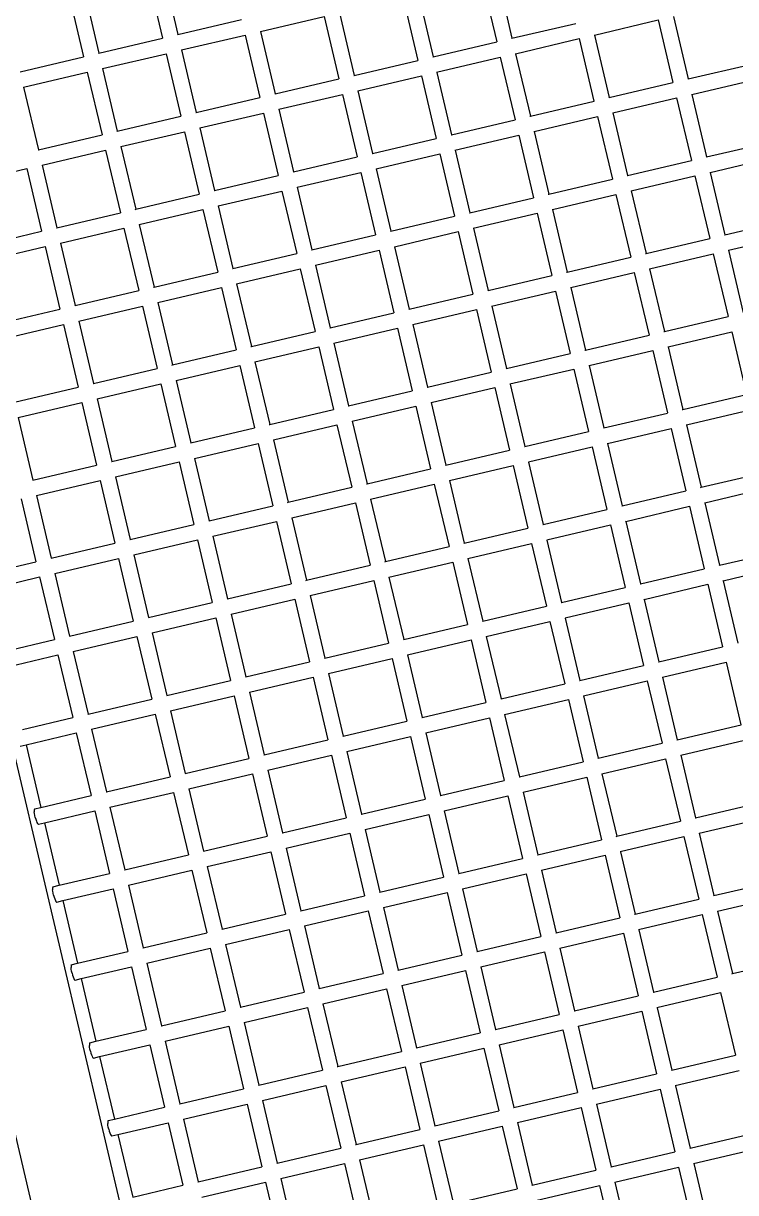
# Model space of a CAD drawing. Header units: inches. Extents: x -1841 to -80, y -100 to 1021.
# Drawn here: x -578.451 to -578.055, y 559.49 to 560.139 of the extents above; entities that cross this region are included whole.
import ezdxf

# ---------------------------------------------------------------- set-up
doc = ezdxf.new("R2010")
doc.units = ezdxf.units.IN
doc.header["$MEASUREMENT"] = 0
doc.layers.add('Edges', color=7, linetype='Continuous')

# ---------------------------------------------------------------- blocks, each defined once
blk = doc.blocks.new('infrared patio heater fr')
at = {"layer": 'Edges'}
for p, q in [((-31.02, 1.199), (-31.018, 2.027)), ((-30.82, 1.199), (-30.82, 2.027)), ((-30.007, 1.199), (-30.005, 2.027)), ((-29.806, 1.199), (-29.807, 2.027)), ((-28.994, 1.199), (-28.992, 2.027)), ((-28.793, 1.199), (-28.794, 2.027)), ((-31.833, 1.199), (-31.02, 1.199)), ((-31.02, 1.193), (-31.02, 1.199)), ((-30.821, 1.196), (-30.82, 1.199)), ((-30.82, 1.199), (-30.007, 1.199)), ((-30.007, 1.193), (-30.007, 1.199)), ((-29.807, 1.196), (-29.806, 1.199)), ((-29.806, 1.199), (-28.994, 1.199)), ((-28.994, 1.193), (-28.994, 1.199)), ((-28.794, 1.196), (-28.793, 1.199)), ((-28.793, 1.199), (-27.98, 1.199)), ((-31.834, 1.001), (-31.02, 1)), ((-31.833, 0.173), (-31.834, 1.001)), ((-31.02, 0.173), (-31.02, 1)), ((-30.821, 1), (-30.007, 1.001)), ((-30.82, 0.173), (-30.821, 1)), ((-30.007, 0.173), (-30.007, 1.001)), ((-29.807, 1.001), (-28.991, 1.001)), ((-29.806, 0.173), (-29.807, 1.001)), ((-28.994, 0.173), (-28.991, 1.001)), ((-28.794, 1.001), (-27.978, 1.001)), ((-28.793, 0.173), (-28.794, 1.001)), ((-27.98, 0.173), (-27.978, 1.001)), ((-27.781, 1.001), (-26.967, 1.001)), ((-27.78, 0.173), (-27.781, 1.001)), ((-26.967, 0.173), (-26.967, 1.001)), ((-26.766, 0.173), (-26.767, 1.001)), ((-25.954, 0.173), (-25.954, 1.001)), ((-25.753, 0.173), (-25.754, 1.001)), ((-24.94, 0.173), (-24.94, 1.001)), ((-24.74, 0.173), (-24.741, 1.001)), ((-31.834, 0.17), (-31.833, 0.173)), ((-31.833, 0.173), (-31.02, 0.173)), ((-31.02, 0.167), (-31.02, 0.173)), ((-30.821, 0.17), (-30.82, 0.173)), ((-30.82, 0.173), (-30.007, 0.173)), ((-30.007, 0.167), (-30.007, 0.173)), ((-29.807, 0.17), (-29.806, 0.173)), ((-29.806, 0.173), (-28.994, 0.173)), ((-28.994, 0.167), (-28.994, 0.173)), ((-28.794, 0.17), (-28.793, 0.173)), ((-28.793, 0.173), (-27.98, 0.173)), ((-27.98, 0.167), (-27.98, 0.173)), ((-27.781, 0.17), (-27.78, 0.173)), ((-27.78, 0.173), (-26.967, 0.173)), ((-26.967, 0.167), (-26.967, 0.173)), ((-26.767, 0.17), (-26.766, 0.173)), ((-26.766, 0.173), (-25.954, 0.173)), ((-25.954, 0.167), (-25.954, 0.173)), ((-25.754, 0.17), (-25.753, 0.173)), ((-25.753, 0.173), (-24.94, 0.173)), ((-24.94, 0.167), (-24.94, 0.173)), ((-24.741, 0.17), (-24.74, 0.173)), ((-24.74, 0.173), (-23.927, 0.173)), ((-32.034, -0.853), (-32.031, -0.025)), ((-31.834, -0.026), (-31.02, -0.026)), ((-31.832, -0.853), (-31.834, -0.026)), ((-31.02, -0.853), (-31.018, -0.025)), ((-30.821, -0.026), (-30.007, -0.025)), ((-30.819, -0.853), (-30.821, -0.026)), ((-30.007, -0.853), (-30.007, -0.025)), ((-29.807, -0.026), (-28.994, -0.026)), ((-29.806, -0.853), (-29.807, -0.026)), ((-28.994, -0.853), (-28.991, -0.025)), ((-28.794, -0.026), (-27.98, -0.026)), ((-28.792, -0.853), (-28.794, -0.026)), ((-27.98, -0.853), (-27.978, -0.025)), ((-27.781, -0.026), (-26.967, -0.026)), ((-27.779, -0.853), (-27.781, -0.026)), ((-26.967, -0.853), (-26.964, -0.025)), ((-26.767, -0.026), (-25.954, -0.025)), ((-26.766, -0.853), (-26.767, -0.026)), ((-25.954, -0.853), (-25.954, -0.025)), ((-25.754, -0.026), (-24.94, -0.025)), ((-25.752, -0.853), (-25.754, -0.026)), ((-24.94, -0.853), (-24.94, -0.025)), ((-24.741, -0.026), (-23.927, -0.025)), ((-24.739, -0.853), (-24.741, -0.026)), ((-23.927, -0.853), (-23.927, -0.025)), ((-23.727, -0.026), (-22.914, -0.026)), ((-23.726, -0.853), (-23.727, -0.026)), ((-22.914, -0.853), (-22.911, -0.025)), ((-22.712, -0.853), (-22.714, -0.026)), ((-21.9, -0.853), (-21.9, -0.025)), ((-21.699, -0.853), (-21.701, -0.026)), ((-20.887, -0.853), (-20.887, -0.025)), ((-20.686, -0.853), (-20.687, -0.026)), ((-19.874, -0.853), (-19.874, -0.025)), ((-32.846, -0.853), (-32.034, -0.853)), ((-32.034, -0.859), (-32.034, -0.853)), ((-31.834, -0.855), (-31.832, -0.853)), ((-31.832, -0.853), (-31.02, -0.853)), ((-31.02, -0.859), (-31.02, -0.853)), ((-30.821, -0.855), (-30.819, -0.853)), ((-30.819, -0.853), (-30.007, -0.853)), ((-30.007, -0.859), (-30.007, -0.853)), ((-29.807, -0.855), (-29.806, -0.853)), ((-29.806, -0.853), (-28.994, -0.853)), ((-28.994, -0.859), (-28.994, -0.853)), ((-28.794, -0.855), (-28.792, -0.853)), ((-28.792, -0.853), (-27.98, -0.853)), ((-27.98, -0.859), (-27.98, -0.853)), ((-27.781, -0.855), (-27.779, -0.853)), ((-27.779, -0.853), (-26.967, -0.853)), ((-26.967, -0.859), (-26.967, -0.853)), ((-26.767, -0.855), (-26.766, -0.853)), ((-26.766, -0.853), (-25.954, -0.853)), ((-25.954, -0.859), (-25.954, -0.853)), ((-25.754, -0.855), (-25.752, -0.853)), ((-25.752, -0.853), (-24.94, -0.853)), ((-24.94, -0.859), (-24.94, -0.853)), ((-24.741, -0.855), (-24.739, -0.853)), ((-24.739, -0.853), (-23.927, -0.853)), ((-23.927, -0.859), (-23.927, -0.853)), ((-23.727, -0.855), (-23.726, -0.853)), ((-23.726, -0.853), (-22.914, -0.853)), ((-22.914, -0.859), (-22.914, -0.853)), ((-22.714, -0.855), (-22.712, -0.853)), ((-22.712, -0.853), (-21.9, -0.853)), ((-21.9, -0.859), (-21.9, -0.853)), ((-21.701, -0.855), (-21.699, -0.853)), ((-21.699, -0.853), (-20.887, -0.853)), ((-20.887, -0.859), (-20.887, -0.853)), ((-20.687, -0.855), (-20.686, -0.853)), ((-20.686, -0.853), (-19.874, -0.853)), ((-19.874, -0.859), (-19.874, -0.853)), ((-32.847, -1.052), (-32.034, -1.052)), ((-32.034, -1.879), (-32.034, -1.052)), ((-31.834, -1.052), (-31.02, -1.052)), ((-31.834, -1.881), (-31.834, -1.052)), ((-31.02, -1.879), (-31.02, -1.052)), ((-30.821, -1.881), (-30.82, -1.052)), ((-30.82, -1.052), (-30.007, -1.051)), ((-30.007, -1.879), (-30.007, -1.051)), ((-29.807, -1.052), (-28.994, -1.051)), ((-29.807, -1.881), (-29.807, -1.052)), ((-28.994, -1.879), (-28.994, -1.051)), ((-28.794, -1.881), (-28.794, -1.052)), ((-28.794, -1.052), (-27.98, -1.052)), ((-27.98, -1.879), (-27.98, -1.052)), ((-27.781, -1.881), (-27.78, -1.052)), ((-27.78, -1.052), (-26.967, -1.052)), ((-26.967, -1.879), (-26.967, -1.052)), ((-26.767, -1.052), (-25.954, -1.051)), ((-26.767, -1.881), (-26.767, -1.052)), ((-25.954, -1.879), (-25.954, -1.051)), ((-25.754, -1.052), (-24.94, -1.051)), ((-25.754, -1.881), (-25.754, -1.052)), ((-24.94, -1.879), (-24.94, -1.051)), ((-24.741, -1.052), (-23.927, -1.051)), ((-24.741, -1.881), (-24.741, -1.052)), ((-23.927, -1.879), (-23.927, -1.051)), ((-23.727, -1.052), (-22.914, -1.051)), ((-23.727, -1.881), (-23.727, -1.052)), ((-22.914, -1.879), (-22.914, -1.051)), ((-22.714, -1.052), (-21.9, -1.051)), ((-22.714, -1.881), (-22.714, -1.052)), ((-21.9, -1.879), (-21.9, -1.051)), ((-21.701, -1.052), (-20.887, -1.051)), ((-21.701, -1.881), (-21.701, -1.052)), ((-20.887, -1.879), (-20.887, -1.051)), ((-20.687, -1.052), (-19.874, -1.051)), ((-20.687, -1.881), (-20.687, -1.052)), ((-19.874, -1.879), (-19.874, -1.051)), ((-19.674, -1.052), (-18.86, -1.051)), ((-19.674, -1.881), (-19.674, -1.052)), ((-18.86, -1.879), (-18.86, -1.051)), ((-18.661, -1.881), (-18.661, -1.052)), ((-17.847, -1.879), (-17.847, -1.051)), ((-17.647, -1.881), (-17.647, -1.052)), ((-32.845, -1.879), (-32.034, -1.879)), ((-32.034, -1.884), (-32.034, -1.879)), ((-31.831, -1.879), (-31.02, -1.879)), ((-31.02, -1.884), (-31.02, -1.879)), ((-30.818, -1.879), (-30.007, -1.879)), ((-30.007, -1.884), (-30.007, -1.879)), ((-29.805, -1.879), (-28.994, -1.879)), ((-28.994, -1.884), (-28.994, -1.879)), ((-28.791, -1.879), (-27.98, -1.879)), ((-27.98, -1.884), (-27.98, -1.879)), ((-27.778, -1.879), (-26.967, -1.879)), ((-26.967, -1.884), (-26.967, -1.879)), ((-26.765, -1.879), (-25.954, -1.879)), ((-25.954, -1.884), (-25.954, -1.879)), ((-25.751, -1.879), (-24.94, -1.879)), ((-24.94, -1.884), (-24.94, -1.879)), ((-24.738, -1.879), (-23.927, -1.879)), ((-23.927, -1.884), (-23.927, -1.879)), ((-23.725, -1.879), (-22.914, -1.879)), ((-22.914, -1.884), (-22.914, -1.879)), ((-22.711, -1.879), (-21.9, -1.879)), ((-21.9, -1.884), (-21.9, -1.879)), ((-21.698, -1.879), (-20.887, -1.879)), ((-20.887, -1.884), (-20.887, -1.879)), ((-20.685, -1.879), (-19.874, -1.879)), ((-19.874, -1.884), (-19.874, -1.879)), ((-19.671, -1.879), (-18.86, -1.879)), ((-18.86, -1.884), (-18.86, -1.879)), ((-18.658, -1.879), (-17.847, -1.879)), ((-17.847, -1.884), (-17.847, -1.879)), ((-17.645, -1.879), (-16.834, -1.879)), ((-32.847, -2.078), (-32.034, -2.078)), ((-32.034, -2.905), (-32.034, -2.078)), ((-31.833, -2.078), (-31.02, -2.078)), ((-31.833, -2.905), (-31.833, -2.078)), ((-31.02, -2.905), (-31.02, -2.078)), ((-30.82, -2.078), (-30.007, -2.077)), ((-30.82, -2.905), (-30.82, -2.078)), ((-30.007, -2.905), (-30.007, -2.077)), ((-29.807, -2.905), (-29.807, -2.077)), ((-29.807, -2.077), (-28.994, -2.077)), ((-28.994, -2.905), (-28.994, -2.077)), ((-28.794, -2.905), (-28.794, -2.077)), ((-28.794, -2.077), (-27.98, -2.078)), ((-27.98, -2.905), (-27.98, -2.078)), ((-27.78, -2.078), (-26.967, -2.078)), ((-27.78, -2.905), (-27.78, -2.078)), ((-26.967, -2.905), (-26.967, -2.078)), ((-26.767, -2.078), (-25.954, -2.077)), ((-26.767, -2.905), (-26.767, -2.078)), ((-25.954, -2.905), (-25.954, -2.077)), ((-25.754, -2.905), (-25.754, -2.077)), ((-25.754, -2.077), (-24.94, -2.077)), ((-24.94, -2.905), (-24.94, -2.077)), ((-24.741, -2.905), (-24.741, -2.077)), ((-24.741, -2.077), (-23.927, -2.077)), ((-23.927, -2.905), (-23.927, -2.077)), ((-23.727, -2.905), (-23.727, -2.077)), ((-23.727, -2.077), (-22.914, -2.077)), ((-22.914, -2.905), (-22.914, -2.077)), ((-22.714, -2.905), (-22.714, -2.077)), ((-22.714, -2.077), (-21.9, -2.077)), ((-21.9, -2.905), (-21.9, -2.077)), ((-21.701, -2.905), (-21.701, -2.077)), ((-21.701, -2.077), (-20.887, -2.077)), ((-20.887, -2.905), (-20.887, -2.077)), ((-20.687, -2.905), (-20.687, -2.077)), ((-20.687, -2.077), (-19.874, -2.077)), ((-19.874, -2.905), (-19.874, -2.077)), ((-19.674, -2.905), (-19.674, -2.077)), ((-19.674, -2.077), (-18.86, -2.077)), ((-18.86, -2.905), (-18.86, -2.077)), ((-18.661, -2.905), (-18.661, -2.077)), ((-18.661, -2.077), (-17.847, -2.077)), ((-17.847, -2.905), (-17.847, -2.077)), ((-17.647, -2.905), (-17.647, -2.077)), ((-17.647, -2.077), (-16.834, -2.077)), ((-32.847, -2.905), (-32.034, -2.905)), ((-32.034, -2.909), (-32.034, -2.905)), ((-31.833, -2.905), (-31.02, -2.905)), ((-31.02, -2.909), (-31.02, -2.905)), ((-30.82, -2.905), (-30.007, -2.905)), ((-30.007, -2.909), (-30.007, -2.905)), ((-29.807, -2.905), (-28.994, -2.905)), ((-28.994, -2.909), (-28.994, -2.905)), ((-28.794, -2.905), (-27.98, -2.905)), ((-27.98, -2.909), (-27.98, -2.905)), ((-27.78, -2.905), (-26.967, -2.905)), ((-26.967, -2.909), (-26.967, -2.905)), ((-26.767, -2.905), (-25.954, -2.905)), ((-25.954, -2.909), (-25.954, -2.905)), ((-25.754, -2.905), (-24.94, -2.905)), ((-24.94, -2.909), (-24.94, -2.905)), ((-24.741, -2.905), (-23.927, -2.905)), ((-23.927, -2.909), (-23.927, -2.905)), ((-23.727, -2.905), (-22.914, -2.905)), ((-22.914, -2.909), (-22.914, -2.905)), ((-22.714, -2.905), (-21.9, -2.905)), ((-21.9, -2.909), (-21.9, -2.905)), ((-21.701, -2.905), (-20.887, -2.905)), ((-20.887, -2.909), (-20.887, -2.905)), ((-20.687, -2.905), (-19.874, -2.905)), ((-19.874, -2.909), (-19.874, -2.905)), ((-19.674, -2.905), (-18.86, -2.905)), ((-18.86, -2.909), (-18.86, -2.905)), ((-18.661, -2.905), (-17.847, -2.905)), ((-17.847, -2.909), (-17.847, -2.905)), ((-17.647, -2.905), (-16.834, -2.905)), ((-32.847, -3.931), (-32.846, -3.104)), ((-32.846, -3.104), (-32.034, -3.104)), ((-32.034, -3.931), (-32.034, -3.104)), ((-31.834, -3.931), (-31.833, -3.104)), ((-31.833, -3.104), (-31.02, -3.104)), ((-31.02, -3.931), (-31.02, -3.104)), ((-30.82, -3.104), (-30.007, -3.103)), ((-30.82, -3.931), (-30.82, -3.104)), ((-30.007, -3.931), (-30.007, -3.103)), ((-29.807, -3.931), (-29.807, -3.103)), ((-29.807, -3.103), (-28.994, -3.103)), ((-28.994, -3.931), (-28.994, -3.103)), ((-28.794, -3.931), (-28.794, -3.103)), ((-28.794, -3.103), (-27.98, -3.104)), ((-27.98, -3.931), (-27.98, -3.104)), ((-27.78, -3.104), (-26.967, -3.104)), ((-27.78, -3.931), (-27.78, -3.104)), ((-26.967, -3.931), (-26.967, -3.104)), ((-26.767, -3.931), (-26.766, -3.104)), ((-26.766, -3.104), (-25.954, -3.103)), ((-25.954, -3.931), (-25.954, -3.103)), ((-25.754, -3.931), (-25.754, -3.103)), ((-25.754, -3.103), (-24.94, -3.103)), ((-24.94, -3.931), (-24.94, -3.103)), ((-24.741, -3.931), (-24.741, -3.103)), ((-24.741, -3.103), (-23.927, -3.103)), ((-23.927, -3.931), (-23.927, -3.103)), ((-23.727, -3.931), (-23.727, -3.103)), ((-23.727, -3.103), (-22.914, -3.103)), ((-22.914, -3.931), (-22.914, -3.103)), ((-22.714, -3.931), (-22.714, -3.103)), ((-22.714, -3.103), (-21.9, -3.103)), ((-21.9, -3.931), (-21.9, -3.103)), ((-21.701, -3.931), (-21.701, -3.103)), ((-21.701, -3.103), (-20.887, -3.103)), ((-20.887, -3.931), (-20.887, -3.103)), ((-20.687, -3.931), (-20.687, -3.103)), ((-20.687, -3.103), (-19.874, -3.103)), ((-19.874, -3.931), (-19.874, -3.103)), ((-19.674, -3.931), (-19.674, -3.103)), ((-19.674, -3.103), (-18.86, -3.103)), ((-18.86, -3.931), (-18.86, -3.103)), ((-18.661, -3.931), (-18.661, -3.103)), ((-18.661, -3.103), (-17.847, -3.103)), ((-17.847, -3.931), (-17.847, -3.103)), ((-17.647, -3.931), (-17.647, -3.103)), ((-17.647, -3.103), (-16.834, -3.103)), ((-32.847, -3.931), (-32.034, -3.931)), ((-32.034, -3.936), (-32.034, -3.931)), ((-31.834, -3.931), (-31.02, -3.931)), ((-31.02, -3.936), (-31.02, -3.931)), ((-30.82, -3.931), (-30.007, -3.931)), ((-30.007, -3.936), (-30.007, -3.931)), ((-29.807, -3.931), (-28.994, -3.931)), ((-28.994, -3.936), (-28.994, -3.931)), ((-28.794, -3.931), (-27.98, -3.931)), ((-27.98, -3.936), (-27.98, -3.931)), ((-27.78, -3.931), (-26.967, -3.931)), ((-26.967, -3.936), (-26.967, -3.931)), ((-26.767, -3.931), (-25.954, -3.931)), ((-25.954, -3.936), (-25.954, -3.931)), ((-25.754, -3.931), (-24.94, -3.931)), ((-24.94, -3.936), (-24.94, -3.931)), ((-24.741, -3.931), (-23.927, -3.931)), ((-23.927, -3.936), (-23.927, -3.931)), ((-23.727, -3.931), (-22.914, -3.931)), ((-22.914, -3.936), (-22.914, -3.931)), ((-22.714, -3.931), (-21.9, -3.931)), ((-21.9, -3.936), (-21.9, -3.931)), ((-21.701, -3.931), (-20.887, -3.931)), ((-20.887, -3.936), (-20.887, -3.931)), ((-20.687, -3.931), (-19.874, -3.931)), ((-19.874, -3.936), (-19.874, -3.931)), ((-19.674, -3.931), (-18.86, -3.931)), ((-18.86, -3.936), (-18.86, -3.931)), ((-18.661, -3.931), (-17.847, -3.931)), ((-17.847, -3.936), (-17.847, -3.931)), ((-33.047, -4.957), (-33.047, -4.13)), ((-32.847, -4.957), (-32.846, -4.13)), ((-32.846, -4.13), (-32.034, -4.13)), ((-32.034, -4.957), (-32.034, -4.13)), ((-31.834, -4.957), (-31.833, -4.13)), ((-31.833, -4.13), (-31.02, -4.13)), ((-31.02, -4.957), (-31.02, -4.13)), ((-30.82, -4.957), (-30.819, -4.13)), ((-30.819, -4.13), (-30.007, -4.129)), ((-30.007, -4.957), (-30.007, -4.129)), ((-29.807, -4.957), (-29.807, -4.129)), ((-29.807, -4.129), (-28.994, -4.129)), ((-28.994, -4.957), (-28.994, -4.129)), ((-28.794, -4.957), (-28.794, -4.129)), ((-28.794, -4.129), (-27.98, -4.13)), ((-27.98, -4.957), (-27.98, -4.13)), ((-27.78, -4.957), (-27.779, -4.13)), ((-27.779, -4.13), (-26.967, -4.13)), ((-26.967, -4.957), (-26.967, -4.13)), ((-26.767, -4.957), (-26.766, -4.13)), ((-26.766, -4.13), (-25.954, -4.129)), ((-25.954, -4.957), (-25.954, -4.129)), ((-25.754, -4.957), (-25.754, -4.129)), ((-25.754, -4.129), (-24.94, -4.129)), ((-24.94, -4.957), (-24.94, -4.129)), ((-24.741, -4.957), (-24.741, -4.129)), ((-24.741, -4.129), (-23.927, -4.129)), ((-23.927, -4.957), (-23.927, -4.129)), ((-23.727, -4.957), (-23.727, -4.129)), ((-23.727, -4.129), (-22.914, -4.129)), ((-22.914, -4.957), (-22.914, -4.129)), ((-22.714, -4.957), (-22.714, -4.129)), ((-22.714, -4.129), (-21.9, -4.129)), ((-21.9, -4.957), (-21.9, -4.129)), ((-21.701, -4.957), (-21.701, -4.129)), ((-21.701, -4.129), (-20.887, -4.129)), ((-20.887, -4.957), (-20.887, -4.129)), ((-20.687, -4.957), (-20.687, -4.129)), ((-20.687, -4.129), (-19.874, -4.129)), ((-19.874, -4.957), (-19.874, -4.129)), ((-19.674, -4.957), (-19.674, -4.129)), ((-19.674, -4.129), (-18.86, -4.129)), ((-18.86, -4.957), (-18.86, -4.129)), ((-18.661, -4.957), (-18.661, -4.129)), ((-18.661, -4.129), (-17.847, -4.129)), ((-17.847, -4.957), (-17.847, -4.129)), ((-33.86, -4.957), (-33.047, -4.957)), ((-33.047, -4.963), (-33.047, -4.957)), ((-32.847, -4.957), (-32.034, -4.957)), ((-32.034, -4.963), (-32.034, -4.957)), ((-31.834, -4.957), (-31.02, -4.957)), ((-31.02, -4.963), (-31.02, -4.957)), ((-30.82, -4.957), (-30.007, -4.957)), ((-30.007, -4.963), (-30.007, -4.957)), ((-29.807, -4.957), (-28.994, -4.957)), ((-28.994, -4.963), (-28.994, -4.957)), ((-28.794, -4.957), (-27.98, -4.957)), ((-27.98, -4.963), (-27.98, -4.957)), ((-27.78, -4.957), (-26.967, -4.957)), ((-26.967, -4.963), (-26.967, -4.957)), ((-26.767, -4.957), (-25.954, -4.957)), ((-25.954, -4.963), (-25.954, -4.957)), ((-25.754, -4.957), (-24.94, -4.957)), ((-24.94, -4.963), (-24.94, -4.957)), ((-24.741, -4.957), (-23.927, -4.957)), ((-23.927, -4.963), (-23.927, -4.957)), ((-23.727, -4.957), (-22.914, -4.957)), ((-22.914, -4.963), (-22.914, -4.957)), ((-22.714, -4.957), (-21.9, -4.957)), ((-21.9, -4.963), (-21.9, -4.957)), ((-21.701, -4.957), (-20.887, -4.957)), ((-20.887, -4.963), (-20.887, -4.957)), ((-20.687, -4.957), (-19.874, -4.957)), ((-19.874, -4.963), (-19.874, -4.957)), ((-19.674, -4.957), (-18.86, -4.957)), ((-18.86, -4.963), (-18.86, -4.957)), ((-18.661, -4.957), (-17.847, -4.957)), ((-33.859, -5.156), (-33.047, -5.156)), ((-33.047, -5.983), (-33.047, -5.156)), ((-32.847, -5.983), (-32.846, -5.156)), ((-32.846, -5.156), (-32.034, -5.156)), ((-32.034, -5.983), (-32.034, -5.156)), ((-31.834, -5.983), (-31.832, -5.156)), ((-31.832, -5.156), (-31.02, -5.156)), ((-31.02, -5.983), (-31.02, -5.156)), ((-30.82, -5.983), (-30.819, -5.156)), ((-30.819, -5.156), (-30.007, -5.155)), ((-30.007, -5.983), (-30.007, -5.155)), ((-29.807, -5.983), (-29.807, -5.155)), ((-29.807, -5.155), (-28.994, -5.155)), ((-28.994, -5.983), (-28.994, -5.155)), ((-28.794, -5.983), (-28.794, -5.155)), ((-28.794, -5.155), (-27.98, -5.156)), ((-27.98, -5.983), (-27.98, -5.156)), ((-27.78, -5.983), (-27.779, -5.156)), ((-27.779, -5.156), (-26.967, -5.156)), ((-26.967, -5.983), (-26.967, -5.156)), ((-26.767, -5.983), (-26.766, -5.156)), ((-26.766, -5.156), (-25.954, -5.155)), ((-25.954, -5.983), (-25.954, -5.155)), ((-25.754, -5.983), (-25.754, -5.155)), ((-25.754, -5.155), (-24.94, -5.155)), ((-24.94, -5.983), (-24.94, -5.155)), ((-24.741, -5.983), (-24.741, -5.155)), ((-24.741, -5.155), (-23.927, -5.155)), ((-23.927, -5.983), (-23.927, -5.155)), ((-23.727, -5.983), (-23.727, -5.155)), ((-23.727, -5.155), (-22.914, -5.155)), ((-22.914, -5.983), (-22.914, -5.155)), ((-22.714, -5.983), (-22.714, -5.155)), ((-22.714, -5.155), (-21.9, -5.155)), ((-21.9, -5.983), (-21.9, -5.155)), ((-21.701, -5.983), (-21.701, -5.155)), ((-21.701, -5.155), (-20.887, -5.155)), ((-20.887, -5.983), (-20.887, -5.155)), ((-20.687, -5.983), (-20.687, -5.155)), ((-20.687, -5.155), (-19.874, -5.155)), ((-19.874, -5.983), (-19.874, -5.155)), ((-19.674, -5.983), (-19.674, -5.155)), ((-19.674, -5.155), (-18.86, -5.155)), ((-18.86, -5.983), (-18.86, -5.155)), ((-18.661, -5.983), (-18.661, -5.155)), ((-18.661, -5.155), (-17.847, -5.155)), ((-33.86, -5.983), (-33.047, -5.983)), ((-33.045, -5.989), (-33.047, -5.983)), ((-32.847, -5.983), (-32.034, -5.983)), ((-32.032, -5.989), (-32.034, -5.983)), ((-31.834, -5.983), (-31.02, -5.983)), ((-31.018, -5.989), (-31.02, -5.983)), ((-30.82, -5.983), (-30.007, -5.983)), ((-30.005, -5.989), (-30.007, -5.983)), ((-29.807, -5.983), (-28.994, -5.983)), ((-28.992, -5.989), (-28.994, -5.983)), ((-28.794, -5.983), (-27.98, -5.983)), ((-27.978, -5.989), (-27.98, -5.983)), ((-27.78, -5.983), (-26.967, -5.983)), ((-26.965, -5.989), (-26.967, -5.983)), ((-26.767, -5.983), (-25.954, -5.983)), ((-25.952, -5.989), (-25.954, -5.983)), ((-25.754, -5.983), (-24.94, -5.983)), ((-24.938, -5.989), (-24.94, -5.983)), ((-24.741, -5.983), (-23.927, -5.983)), ((-23.927, -5.989), (-23.927, -5.983)), ((-23.727, -5.983), (-22.914, -5.983)), ((-22.914, -5.989), (-22.914, -5.983)), ((-22.714, -5.983), (-21.9, -5.983)), ((-21.9, -5.989), (-21.9, -5.983)), ((-21.701, -5.983), (-20.887, -5.983)), ((-20.887, -5.989), (-20.887, -5.983)), ((-20.687, -5.983), (-19.874, -5.983)), ((-19.874, -5.989), (-19.874, -5.983)), ((-19.674, -5.983), (-18.86, -5.983)), ((-18.86, -5.989), (-18.86, -5.983)), ((-18.661, -5.983), (-17.847, -5.983)), ((-33.861, -6.182), (-33.047, -6.182)), ((-33.047, -7.009), (-33.047, -6.182)), ((-32.848, -6.182), (-32.034, -6.182)), ((-32.847, -7.009), (-32.848, -6.182)), ((-32.034, -7.009), (-32.034, -6.182)), ((-31.835, -6.182), (-31.02, -6.182)), ((-31.834, -7.009), (-31.835, -6.182)), ((-31.02, -7.009), (-31.02, -6.182)), ((-30.821, -6.182), (-30.007, -6.182)), ((-30.821, -7.009), (-30.821, -6.182)), ((-30.007, -7.009), (-30.007, -6.182)), ((-29.807, -7.009), (-29.807, -6.182)), ((-29.807, -6.182), (-28.994, -6.182)), ((-28.994, -7.009), (-28.994, -6.182)), ((-28.794, -7.009), (-28.794, -6.182)), ((-28.794, -6.182), (-27.98, -6.182)), ((-27.98, -7.009), (-27.98, -6.182)), ((-27.781, -6.182), (-26.967, -6.182)), ((-27.781, -7.009), (-27.781, -6.182)), ((-26.967, -7.009), (-26.967, -6.182)), ((-26.768, -6.182), (-25.954, -6.182)), ((-26.767, -7.009), (-26.768, -6.182)), ((-25.954, -7.009), (-25.954, -6.182)), ((-25.754, -7.009), (-25.754, -6.182)), ((-25.754, -6.182), (-24.94, -6.182)), ((-24.94, -7.009), (-24.94, -6.182)), ((-24.741, -7.009), (-24.741, -6.182)), ((-24.741, -6.182), (-23.927, -6.182)), ((-23.927, -7.009), (-23.927, -6.182)), ((-23.727, -7.009), (-23.727, -6.182)), ((-23.727, -6.182), (-22.914, -6.182)), ((-22.914, -7.009), (-22.914, -6.182)), ((-22.714, -7.009), (-22.714, -6.182)), ((-22.714, -6.182), (-21.9, -6.182)), ((-21.9, -7.009), (-21.9, -6.182)), ((-21.701, -7.009), (-21.701, -6.182)), ((-21.701, -6.182), (-20.887, -6.182)), ((-20.887, -7.009), (-20.887, -6.182)), ((-20.687, -7.009), (-20.687, -6.182)), ((-20.687, -6.182), (-19.874, -6.182)), ((-19.874, -7.009), (-19.874, -6.182)), ((-19.674, -7.009), (-19.674, -6.182)), ((-19.674, -6.182), (-18.86, -6.182)), ((-18.86, -7.009), (-18.86, -6.182)), ((-18.661, -7.009), (-18.661, -6.182)), ((-18.661, -6.182), (-17.847, -6.182)), ((-32.847, -7.009), (-32.034, -7.009)), ((-32.034, -7.012), (-32.034, -7.009)), ((-31.834, -7.009), (-31.02, -7.009)), ((-31.02, -7.012), (-31.02, -7.009)), ((-30.821, -7.009), (-30.007, -7.009)), ((-30.007, -7.012), (-30.007, -7.009)), ((-29.807, -7.009), (-28.994, -7.009)), ((-28.994, -7.012), (-28.994, -7.009)), ((-28.794, -7.009), (-27.98, -7.009)), ((-27.98, -7.012), (-27.98, -7.009)), ((-27.781, -7.009), (-26.967, -7.009)), ((-26.967, -7.012), (-26.967, -7.009)), ((-26.767, -7.009), (-25.954, -7.009)), ((-25.954, -7.012), (-25.954, -7.009)), ((-25.754, -7.009), (-24.94, -7.009)), ((-24.94, -7.012), (-24.94, -7.009)), ((-24.741, -7.009), (-23.927, -7.009)), ((-23.927, -7.012), (-23.927, -7.009)), ((-23.727, -7.009), (-22.914, -7.009)), ((-22.914, -7.012), (-22.914, -7.009)), ((-22.714, -7.009), (-21.9, -7.009)), ((-21.9, -7.012), (-21.9, -7.009)), ((-21.701, -7.009), (-20.887, -7.009)), ((-20.887, -7.012), (-20.887, -7.009)), ((-20.687, -7.009), (-19.874, -7.009)), ((-19.874, -7.012), (-19.874, -7.009)), ((-19.674, -7.009), (-18.86, -7.009)), ((-18.86, -7.012), (-18.86, -7.009)), ((-18.661, -7.009), (-17.847, -7.009)), ((-31.835, -7.208), (-31.02, -7.208)), ((-31.834, -8.035), (-31.835, -7.208)), ((-31.02, -8.035), (-31.02, -7.208)), ((-30.821, -7.208), (-30.007, -7.207)), ((-30.821, -8.035), (-30.821, -7.208)), ((-30.007, -8.035), (-30.007, -7.207)), ((-29.807, -7.208), (-28.994, -7.207)), ((-29.807, -8.035), (-29.807, -7.208)), ((-28.994, -8.035), (-28.994, -7.207)), ((-28.794, -8.035), (-28.794, -7.208)), ((-28.794, -7.208), (-27.98, -7.208)), ((-27.98, -8.035), (-27.98, -7.208)), ((-27.781, -7.208), (-26.967, -7.208)), ((-27.781, -8.035), (-27.781, -7.208)), ((-26.967, -8.035), (-26.967, -7.208)), ((-26.768, -7.208), (-25.954, -7.207)), ((-26.767, -8.035), (-26.768, -7.208)), ((-25.954, -8.035), (-25.954, -7.207)), ((-25.754, -7.208), (-24.94, -7.207)), ((-25.754, -8.035), (-25.754, -7.208)), ((-24.94, -8.035), (-24.94, -7.207)), ((-24.741, -7.208), (-23.927, -7.207)), ((-24.741, -8.035), (-24.741, -7.208)), ((-23.927, -8.035), (-23.927, -7.207)), ((-23.727, -7.208), (-22.914, -7.207)), ((-23.727, -8.035), (-23.727, -7.208)), ((-22.914, -8.035), (-22.914, -7.207)), ((-22.714, -7.208), (-21.9, -7.207)), ((-22.714, -8.035), (-22.714, -7.208)), ((-21.9, -8.035), (-21.9, -7.207)), ((-21.701, -7.208), (-20.887, -7.207)), ((-21.701, -8.035), (-21.701, -7.208)), ((-20.887, -8.035), (-20.887, -7.207)), ((-20.687, -7.208), (-19.874, -7.207)), ((-20.687, -8.035), (-20.687, -7.208)), ((-19.874, -8.035), (-19.874, -7.207)), ((-19.674, -7.208), (-18.86, -7.207)), ((-19.674, -8.035), (-19.674, -7.208)), ((-18.86, -8.035), (-18.86, -7.207)), ((-18.661, -7.208), (-17.847, -7.207)), ((-18.661, -8.035), (-18.661, -7.208)), ((-28.794, -8.035), (-27.98, -8.035)), ((-27.98, -8.038), (-27.98, -8.035)), ((-27.781, -8.035), (-26.967, -8.035)), ((-26.967, -8.038), (-26.967, -8.035)), ((-26.767, -8.035), (-25.954, -8.035)), ((-25.954, -8.038), (-25.954, -8.035)), ((-25.754, -8.035), (-24.94, -8.035)), ((-24.94, -8.038), (-24.94, -8.035)), ((-24.741, -8.035), (-23.927, -8.035)), ((-23.927, -8.038), (-23.927, -8.035)), ((-23.727, -8.035), (-22.914, -8.035)), ((-22.914, -8.038), (-22.914, -8.035)), ((-22.714, -8.035), (-21.9, -8.035)), ((-21.9, -8.038), (-21.9, -8.035)), ((-21.701, -8.035), (-20.887, -8.035)), ((-20.887, -8.038), (-20.887, -8.035)), ((-20.687, -8.035), (-19.874, -8.035)), ((-19.874, -8.038), (-19.874, -8.035)), ((-19.674, -8.035), (-18.86, -8.035)), ((-18.86, -8.038), (-18.86, -8.035)), ((-27.782, -8.234), (-26.967, -8.234)), ((-26.967, -8.886), (-26.967, -8.234)), ((-26.768, -8.234), (-25.954, -8.233)), ((-26.767, -8.886), (-26.768, -8.234)), ((-25.954, -8.886), (-25.954, -8.233)), ((-25.754, -8.234), (-24.94, -8.233)), ((-25.754, -8.886), (-25.754, -8.234)), ((-24.94, -8.886), (-24.94, -8.233)), ((-24.741, -8.234), (-23.927, -8.233)), ((-24.741, -8.886), (-24.741, -8.234)), ((-23.927, -8.886), (-23.927, -8.233)), ((-23.727, -8.234), (-22.914, -8.233)), ((-23.727, -8.886), (-23.727, -8.234)), ((-22.914, -8.886), (-22.914, -8.233)), ((-22.714, -8.234), (-21.9, -8.233)), ((-22.714, -8.886), (-22.714, -8.234)), ((-21.9, -8.886), (-21.9, -8.233)), ((-21.701, -8.234), (-20.887, -8.233)), ((-21.701, -8.886), (-21.701, -8.234)), ((-20.887, -8.886), (-20.887, -8.233)), ((-20.687, -8.234), (-19.874, -8.233)), ((-20.687, -8.886), (-20.687, -8.234)), ((-19.874, -8.886), (-19.874, -8.233)), ((-19.674, -8.234), (-18.86, -8.233)), ((-19.674, -8.886), (-19.674, -8.234)), ((-18.86, -8.886), (-18.86, -8.233)), ((-24.741, -8.886), (-23.927, -8.886)), ((-24.741, -8.965), (-24.741, -8.886)), ((-24.741, -8.886), (-23.927, -8.886)), ((-23.927, -8.968), (-23.927, -8.886)), ((-23.927, -8.968), (-23.922, -8.972)), ((-23.922, -8.972), (-23.91, -8.976)), ((-23.91, -8.976), (-23.893, -8.98)), ((-23.871, -8.982), (-23.893, -8.98)), ((-23.846, -8.984), (-23.871, -8.982)), ((-23.82, -8.984), (-23.846, -8.984)), ((-23.82, -8.984), (-23.795, -8.983)), ((-23.795, -8.983), (-23.771, -8.981)), ((-23.771, -8.981), (-23.752, -8.978)), ((-23.752, -8.978), (-23.737, -8.974)), ((-23.737, -8.974), (-23.729, -8.97)), ((-23.729, -8.97), (-23.727, -8.965)), ((-23.727, -8.886), (-22.914, -8.886)), ((-23.727, -8.965), (-23.727, -8.886)), ((-23.727, -8.886), (-22.914, -8.886)), ((-22.914, -8.968), (-22.914, -8.886)), ((-22.914, -8.968), (-22.908, -8.972)), ((-22.908, -8.972), (-22.897, -8.976)), ((-22.897, -8.976), (-22.879, -8.98)), ((-22.858, -8.982), (-22.879, -8.98)), ((-22.833, -8.984), (-22.858, -8.982)), ((-22.807, -8.984), (-22.833, -8.984)), ((-22.807, -8.984), (-22.781, -8.983)), ((-22.781, -8.983), (-22.758, -8.981)), ((-22.758, -8.981), (-22.738, -8.978)), ((-22.738, -8.978), (-22.724, -8.974)), ((-22.724, -8.974), (-22.716, -8.97)), ((-22.716, -8.97), (-22.714, -8.965)), ((-22.714, -8.886), (-21.9, -8.886)), ((-22.714, -8.965), (-22.714, -8.886)), ((-22.714, -8.886), (-21.9, -8.886)), ((-21.9, -8.968), (-21.9, -8.886)), ((-21.9, -8.968), (-21.895, -8.972)), ((-21.895, -8.972), (-21.883, -8.976)), ((-21.883, -8.976), (-21.866, -8.98)), ((-21.844, -8.982), (-21.866, -8.98)), ((-21.82, -8.984), (-21.844, -8.982)), ((-21.794, -8.984), (-21.82, -8.984)), ((-21.794, -8.984), (-21.768, -8.983)), ((-21.768, -8.983), (-21.745, -8.981)), ((-21.745, -8.981), (-21.725, -8.978)), ((-21.725, -8.978), (-21.711, -8.974)), ((-21.711, -8.974), (-21.702, -8.97)), ((-21.702, -8.97), (-21.701, -8.965)), ((-21.701, -8.886), (-20.887, -8.886)), ((-21.701, -8.965), (-21.701, -8.886)), ((-21.701, -8.886), (-20.887, -8.886)), ((-20.887, -8.968), (-20.887, -8.886)), ((-20.887, -8.968), (-20.882, -8.972)), ((-20.882, -8.972), (-20.87, -8.976)), ((-20.87, -8.976), (-20.853, -8.98)), ((-20.831, -8.982), (-20.853, -8.98)), ((-20.806, -8.984), (-20.831, -8.982)), ((-20.78, -8.984), (-20.806, -8.984)), ((-20.78, -8.984), (-20.755, -8.983)), ((-20.755, -8.983), (-20.731, -8.981)), ((-20.731, -8.981), (-20.712, -8.978)), ((-20.712, -8.978), (-20.697, -8.974)), ((-20.697, -8.974), (-20.689, -8.97)), ((-20.689, -8.97), (-20.687, -8.965)), ((-20.687, -8.886), (-19.874, -8.886)), ((-20.687, -8.965), (-20.687, -8.886)), ((-20.687, -8.886), (-19.874, -8.886)), ((-19.874, -8.968), (-19.874, -8.886)), ((-19.874, -8.968), (-19.868, -8.972)), ((-19.868, -8.972), (-19.857, -8.976)), ((-19.857, -8.976), (-19.839, -8.98)), ((-19.818, -8.982), (-19.839, -8.98)), ((-19.793, -8.984), (-19.818, -8.982)), ((-19.767, -8.984), (-19.793, -8.984)), ((-19.767, -8.984), (-19.741, -8.983)), ((-19.741, -8.983), (-19.718, -8.981)), ((-19.718, -8.981), (-19.698, -8.978)), ((-19.698, -8.978), (-19.684, -8.974)), ((-19.684, -8.974), (-19.676, -8.97)), ((-19.676, -8.97), (-19.674, -8.965)), ((-19.674, -8.886), (-18.86, -8.886)), ((-19.674, -8.965), (-19.674, -8.886)), ((-19.674, -8.886), (-18.86, -8.886)), ((-38, -9.061), (38, -9.061)), ((-38, -9.061), (38, -9.061)), ((-40, -10.152), (40, -10.152))]:
    blk.add_line(p, q, dxfattribs=at)

msp = doc.modelspace()

# ---------------------------------------------------------------- block references
at = {"color": 7, "lineweight": 25, "xscale": 0.04390327370764166, "yscale": 0.04390327370764166, "zscale": 0.04390327370764166, "rotation": 283.2542352373832}
msp.add_blockref('infrared patio heater fr', (-577.82058, 558.77082), dxfattribs=at)

doc.saveas('drawing.dxf')
